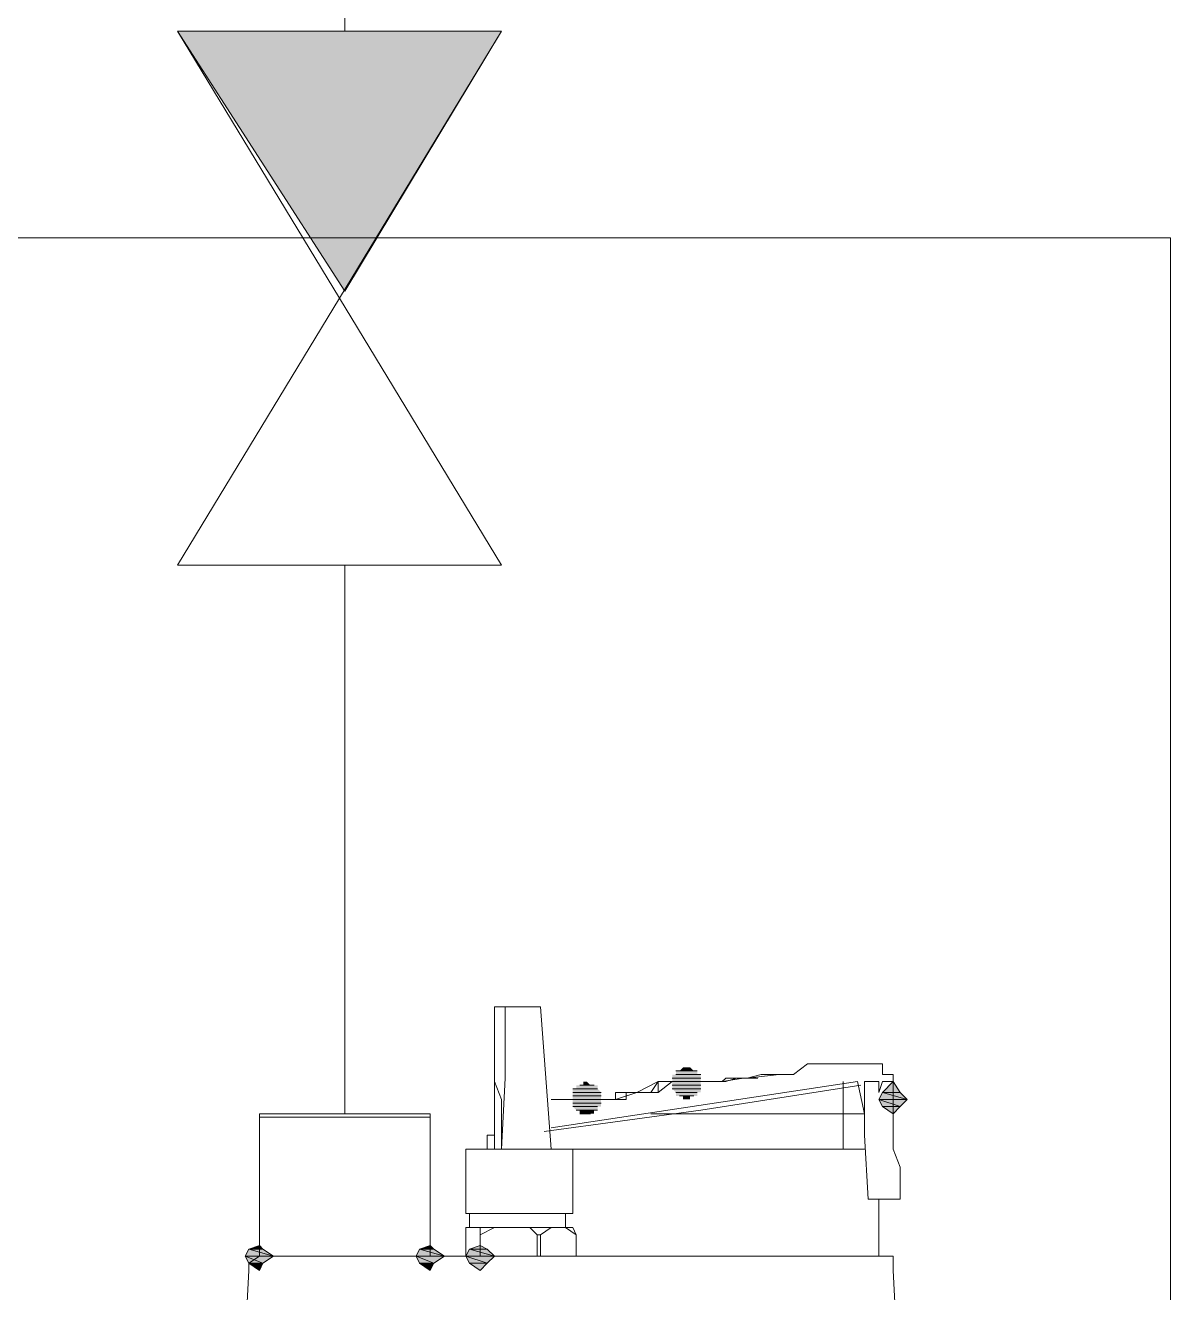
# Model space of a CAD drawing. Header units: millimetres. Extents: x -10178924 to 11692288, y -947381 to 58396.
# Drawn here: x -75453.2 to -75008.2, y -11933.5 to -11441.2 of the extents above; entities that cross this region are included whole.
import ezdxf

# ---------------------------------------------------------------- set-up
doc = ezdxf.new("R2010")
doc.units = ezdxf.units.MM
doc.layers.add('PDF _0', color=7, linetype='Continuous', lineweight=9)

msp = doc.modelspace()

# ---------------------------------------------------------------- linework, layer by layer
at = {"layer": 'PDF _0', "lineweight": 0}
for points in [[(-75329.08, -11443.5), (-75329.08, -11389.56)], [(-75329.08, -11863.95), (-75329.08, -11650.96)], [(-75270.99, -11877.78), (-75270.99, -11822.46), (-75270.99, -11830.75), (-75270.99, -11836.29), (-75270.99, -11841.82), (-75270.99, -11850.12), (-75270.99, -11851.5), (-75268.22, -11858.41), (-75268.22, -11863.95), (-75268.22, -11872.25), (-75268.22, -11877.78), (-75266.84, -11850.12), (-75266.84, -11822.46)], [(-75248.86, -11877.78), (-75253.01, -11822.46), (-75270.99, -11822.46)], [(-75192.16, -11847.35), (-75200.45, -11847.35), (-75192.16, -11847.35)], [(-75193.54, -11847.35), (-75199.07, -11847.35), (-75193.54, -11847.35)], [(-75192.16, -11847.35), (-75199.07, -11847.35), (-75192.16, -11847.35)], [(-75160.35, -11848.73), (-75154.81, -11848.73), (-75149.28, -11844.58), (-75143.75, -11844.58), (-75139.6, -11844.58), (-75135.45, -11844.58), (-75139.6, -11844.58)], [(-75129.92, -11844.58), (-75134.07, -11844.58), (-75135.45, -11844.58), (-75134.07, -11844.58), (-75129.92, -11844.58), (-75127.15, -11844.58)], [(-75125.77, -11844.58), (-75127.15, -11844.58), (-75125.77, -11844.58)], [(-75135.45, -11877.78), (-75135.45, -11875.01), (-75135.45, -11872.25), (-75135.45, -11869.48), (-75135.45, -11865.33), (-75135.45, -11863.95), (-75129.92, -11863.95), (-75127.15, -11863.95), (-75129.92, -11851.5), (-75248.86, -11869.48)], [(-75196.3, -11851.5), (-75200.45, -11851.5), (-75201.84, -11851.5), (-75207.37, -11855.65), (-75207.37, -11851.5), (-75200.45, -11851.5), (-75201.84, -11851.5), (-75207.37, -11851.5), (-75210.14, -11855.65), (-75207.37, -11855.65), (-75207.37, -11851.5), (-75215.67, -11855.65), (-75214.28, -11855.65), (-75210.14, -11855.65)], [(-75135.45, -11851.5), (-75135.45, -11863.95), (-75139.6, -11863.95), (-75140.98, -11863.95), (-75143.75, -11863.95), (-75149.28, -11863.95), (-75153.43, -11863.95), (-75154.81, -11863.95), (-75157.58, -11863.95), (-75163.11, -11863.95), (-75167.26, -11863.95), (-75168.64, -11863.95), (-75172.79, -11863.95), (-75176.94, -11863.95), (-75181.09, -11863.95), (-75182.47, -11863.95), (-75186.62, -11863.95), (-75190.77, -11863.95), (-75193.54, -11863.95), (-75196.3, -11863.95), (-75200.45, -11863.95), (-75201.84, -11863.95), (-75205.99, -11863.95), (-75207.37, -11863.95), (-75210.14, -11863.95)], [(-75190.77, -11850.12), (-75201.84, -11850.12), (-75190.77, -11850.12)], [(-75190.77, -11851.5), (-75201.84, -11851.5), (-75190.77, -11851.5)], [(-75190.77, -11851.5), (-75201.84, -11851.5), (-75190.77, -11851.5)], [(-75190.77, -11848.73), (-75200.45, -11848.73), (-75190.77, -11848.73)], [(-75196.3, -11851.5), (-75190.77, -11851.5), (-75196.3, -11851.5)], [(-75176.94, -11850.12), (-75181.09, -11850.12), (-75182.47, -11851.5), (-75181.09, -11851.5), (-75176.94, -11850.12), (-75174.18, -11850.12), (-75182.47, -11851.5), (-75186.62, -11851.5), (-75182.47, -11851.5), (-75190.77, -11851.5), (-75188.01, -11851.5), (-75186.62, -11851.5), (-75188.01, -11851.5), (-75190.77, -11851.5)], [(-75168.64, -11850.12), (-75172.79, -11850.12), (-75174.18, -11850.12)], [(-75174.18, -11850.12), (-75172.79, -11850.12), (-75174.18, -11850.12)], [(-75116.09, -11865.33), (-75116.09, -11863.95), (-75116.09, -11861.18), (-75116.09, -11858.41), (-75116.09, -11861.18), (-75116.09, -11851.5), (-75120.24, -11851.5), (-75121.62, -11855.65), (-75121.62, -11851.5), (-75125.77, -11851.5), (-75127.15, -11851.5), (-75127.15, -11872.25)], [(-75127.15, -11851.5), (-75127.15, -11872.25), (-75125.77, -11897.14), (-75116.09, -11897.14), (-75113.32, -11897.14), (-75113.32, -11891.61), (-75113.32, -11884.69), (-75116.09, -11877.78), (-75116.09, -11872.25), (-75116.09, -11869.48), (-75116.09, -11865.33), (-75116.09, -11872.25)], [(-75251.63, -11870.86), (-75190.77, -11862.56), (-75128.53, -11852.88)], [(-75214.28, -11855.65), (-75215.67, -11855.65), (-75223.97, -11858.41), (-75221.2, -11858.41), (-75219.82, -11858.41), (-75219.82, -11855.65), (-75215.67, -11855.65), (-75219.82, -11855.65), (-75221.2, -11855.65), (-75223.97, -11855.65), (-75223.97, -11858.41), (-75229.5, -11858.41), (-75223.97, -11858.41), (-75233.65, -11858.41), (-75229.5, -11858.41), (-75233.65, -11858.41), (-75235.03, -11858.41), (-75239.18, -11858.41), (-75240.56, -11858.41), (-75239.18, -11858.41), (-75235.03, -11858.41), (-75243.33, -11858.41)], [(-75229.5, -11855.65), (-75240.56, -11855.65), (-75229.5, -11855.65)], [(-75229.5, -11855.65), (-75240.56, -11855.65), (-75229.5, -11855.65)], [(-75229.5, -11857.03), (-75240.56, -11857.03), (-75229.5, -11857.03)], [(-75232.26, -11852.88), (-75237.8, -11852.88), (-75232.26, -11852.88)], [(-75190.77, -11852.88), (-75201.84, -11852.88), (-75190.77, -11852.88)], [(-75190.77, -11854.27), (-75201.84, -11854.27), (-75190.77, -11854.27)], [(-75190.77, -11854.27), (-75201.84, -11854.27), (-75190.77, -11854.27)], [(-75192.16, -11855.65), (-75200.45, -11855.65), (-75192.16, -11855.65)], [(-75193.54, -11857.03), (-75199.07, -11857.03), (-75193.54, -11857.03)], [(-75240.56, -11858.41), (-75243.33, -11858.41), (-75248.86, -11858.41)], [(-75229.5, -11858.41), (-75240.56, -11858.41), (-75229.5, -11858.41)], [(-75229.5, -11858.41), (-75240.56, -11858.41), (-75229.5, -11858.41)], [(-75229.5, -11859.8), (-75240.56, -11859.8), (-75229.5, -11859.8)], [(-75230.88, -11861.18), (-75240.56, -11861.18), (-75230.88, -11861.18)], [(-75230.88, -11862.56), (-75239.18, -11862.56), (-75230.88, -11862.56)], [(-75232.26, -11862.56), (-75239.18, -11862.56), (-75232.26, -11862.56)], [(-75127.15, -11865.33), (-75127.15, -11863.95), (-75127.15, -11861.18)], [(-75295.88, -11865.33), (-75295.88, -11919.27), (-75362.27, -11919.27), (-75362.27, -11865.33), (-75360.89, -11865.33), (-75356.74, -11865.33), (-75353.97, -11865.33), (-75352.59, -11865.33), (-75348.44, -11865.33), (-75347.06, -11865.33), (-75342.91, -11865.33), (-75341.53, -11865.33), (-75337.38, -11865.33), (-75334.61, -11865.33), (-75333.23, -11865.33), (-75329.08, -11865.33), (-75327.69, -11865.33), (-75323.55, -11865.33), (-75320.78, -11865.33), (-75319.4, -11865.33), (-75315.25, -11865.33), (-75313.86, -11865.33), (-75309.72, -11865.33), (-75308.33, -11865.33), (-75304.18, -11865.33), (-75301.42, -11865.33), (-75300.03, -11865.33), (-75295.88, -11865.33), (-75295.88, -11863.95), (-75362.27, -11863.95), (-75362.27, -11865.33)], [(-75233.65, -11863.95), (-75237.8, -11863.95), (-75233.65, -11863.95)], [(-75270.99, -11869.48), (-75270.99, -11872.25), (-75273.76, -11872.25), (-75273.76, -11877.78)], [(-75270.99, -11902.67), (-75240.56, -11902.67), (-75240.56, -11898.52), (-75240.56, -11877.78), (-75243.33, -11877.78), (-75280.67, -11877.78), (-75282.05, -11877.78), (-75282.05, -11898.52), (-75282.05, -11902.67), (-75268.22, -11902.67)], [(-75233.65, -11877.78), (-75229.5, -11877.78), (-75233.65, -11877.78), (-75235.03, -11877.78), (-75239.18, -11877.78), (-75240.56, -11877.78), (-75243.33, -11877.78)], [(-75127.15, -11877.78), (-75129.92, -11877.78), (-75135.45, -11877.78), (-75139.6, -11877.78), (-75140.98, -11877.78), (-75143.75, -11877.78), (-75149.28, -11877.78), (-75153.43, -11877.78), (-75154.81, -11877.78), (-75157.58, -11877.78), (-75163.11, -11877.78), (-75167.26, -11877.78), (-75168.64, -11877.78), (-75172.79, -11877.78), (-75176.94, -11877.78), (-75181.09, -11877.78), (-75182.47, -11877.78), (-75186.62, -11877.78), (-75190.77, -11877.78), (-75193.54, -11877.78), (-75196.3, -11877.78), (-75200.45, -11877.78), (-75201.84, -11877.78), (-75205.99, -11877.78), (-75207.37, -11877.78), (-75210.14, -11877.78), (-75214.28, -11877.78), (-75215.67, -11877.78), (-75219.82, -11877.78), (-75221.2, -11877.78), (-75223.97, -11877.78), (-75228.11, -11877.78), (-75229.5, -11877.78)], [(-75157.58, -11877.78), (-75160.35, -11877.78)], [(-75153.43, -11877.78), (-75154.81, -11877.78)], [(-75121.62, -11897.14), (-75121.62, -11915.12), (-75121.62, -11919.27), (-75127.15, -11919.27), (-75139.6, -11919.27)], [(-75127.15, -11919.27), (-75121.62, -11919.27), (-75121.62, -11915.12), (-75121.62, -11897.14), (-75121.62, -11910.97)], [(-75280.67, -11902.67), (-75280.67, -11908.2)], [(-75270.99, -11908.2), (-75240.56, -11908.2), (-75239.18, -11910.97), (-75239.18, -11919.27), (-75239.18, -11910.97), (-75243.33, -11908.2), (-75243.33, -11902.67)], [(-75253.01, -11919.27), (-75254.39, -11919.27), (-75257.16, -11919.27), (-75282.05, -11919.27), (-75282.05, -11910.97), (-75282.05, -11908.2), (-75270.99, -11908.2), (-75276.52, -11910.97), (-75276.52, -11919.27), (-75270.99, -11919.27)], [(-75276.52, -11908.2), (-75276.52, -11910.97), (-75276.52, -11919.27)], [(-75254.39, -11910.97), (-75257.16, -11908.2)], [(-75248.86, -11908.2), (-75253.01, -11910.97), (-75254.39, -11910.97), (-75254.39, -11919.27)], [(-75248.86, -11919.27), (-75253.01, -11919.27), (-75253.01, -11910.97)], [(-75360.89, -11916.5), (-75362.27, -11915.12), (-75360.89, -11916.5)], [(-75360.89, -11916.5), (-75362.27, -11915.12), (-75360.89, -11916.5)], [(-75100.87, -12216.63), (-75116.09, -11924.8), (-75116.09, -11922.04), (-75116.09, -11919.27), (-75120.24, -11919.27), (-75362.27, -11919.27), (-75366.42, -11922.04), (-75366.42, -11924.8), (-75381.63, -12216.63)], [(-75239.18, -11919.27), (-75240.56, -11919.27), (-75266.84, -11919.27)]]:
    msp.add_lwpolyline(points, dxfattribs=at)
for points in [[(-75394.08, -11443.5), (-75268.22, -11443.5), (-75329.08, -11544.46)], [(-75268.22, -11650.96), (-75394.08, -11443.5), (-75268.22, -11443.5), (-75394.08, -11650.96)], [(-75857.41, -11523.72), (-75008.21, -11523.72), (-75008.21, -12306.52), (-75857.41, -12306.52)], [(-75116.09, -11848.73), (-75116.09, -11850.12), (-75116.09, -11851.5), (-75116.09, -11850.12), (-75116.09, -11848.73), (-75120.24, -11848.73), (-75120.24, -11844.58), (-75121.62, -11844.58), (-75125.77, -11844.58), (-75121.62, -11844.58), (-75120.24, -11844.58), (-75120.24, -11848.73)], [(-75172.79, -11850.12), (-75160.35, -11848.73), (-75172.79, -11850.12), (-75167.26, -11848.73), (-75160.35, -11848.73)], [(-75116.09, -11851.5), (-75113.32, -11855.65), (-75120.24, -11855.65)], [(-75116.09, -11855.65), (-75116.09, -11851.5), (-75116.09, -11855.65), (-75116.09, -11858.41)], [(-75230.88, -11854.27), (-75240.56, -11854.27), (-75230.88, -11854.27)], [(-75120.24, -11855.65), (-75110.56, -11858.41), (-75121.62, -11858.41)], [(-75113.32, -11855.65), (-75120.24, -11855.65), (-75110.56, -11858.41)], [(-75121.62, -11858.41), (-75120.24, -11861.18), (-75113.32, -11861.18)], [(-75121.62, -11858.41), (-75110.56, -11858.41), (-75113.32, -11861.18)], [(-75120.24, -11861.18), (-75113.32, -11861.18), (-75116.09, -11863.95)], [(-75366.42, -11916.5), (-75356.74, -11919.27), (-75367.8, -11919.27)], [(-75366.42, -11916.5), (-75356.74, -11919.27), (-75367.8, -11919.27)], [(-75362.27, -11915.12), (-75360.89, -11916.5), (-75366.42, -11916.5)], [(-75362.27, -11915.12), (-75360.89, -11916.5), (-75366.42, -11916.5)], [(-75360.89, -11916.5), (-75366.42, -11916.5), (-75356.74, -11919.27)], [(-75360.89, -11916.5), (-75366.42, -11916.5), (-75356.74, -11919.27)], [(-75300.03, -11916.5), (-75290.35, -11919.27), (-75301.42, -11919.27)], [(-75295.88, -11915.12), (-75294.5, -11916.5), (-75300.03, -11916.5)], [(-75294.5, -11916.5), (-75300.03, -11916.5), (-75290.35, -11919.27)], [(-75280.67, -11916.5), (-75270.99, -11919.27), (-75282.05, -11919.27)], [(-75276.52, -11915.12), (-75273.76, -11916.5), (-75280.67, -11916.5)], [(-75273.76, -11916.5), (-75280.67, -11916.5), (-75270.99, -11919.27)], [(-75367.8, -11919.27), (-75366.42, -11922.04), (-75360.89, -11922.04)], [(-75367.8, -11919.27), (-75356.74, -11919.27), (-75360.89, -11922.04)], [(-75367.8, -11919.27), (-75366.42, -11922.04), (-75360.89, -11922.04)], [(-75367.8, -11919.27), (-75356.74, -11919.27), (-75360.89, -11922.04)], [(-75301.42, -11919.27), (-75300.03, -11922.04), (-75294.5, -11922.04)], [(-75301.42, -11919.27), (-75290.35, -11919.27), (-75294.5, -11922.04)], [(-75282.05, -11919.27), (-75280.67, -11922.04), (-75273.76, -11922.04)], [(-75282.05, -11919.27), (-75270.99, -11919.27), (-75273.76, -11922.04)], [(-75366.42, -11922.04), (-75360.89, -11922.04), (-75362.27, -11924.8)], [(-75366.42, -11922.04), (-75360.89, -11922.04), (-75362.27, -11924.8)], [(-75300.03, -11922.04), (-75294.5, -11922.04), (-75295.88, -11924.8)], [(-75280.67, -11922.04), (-75273.76, -11922.04), (-75276.52, -11924.8)]]:
    msp.add_lwpolyline(points, close=True, dxfattribs=at)
at = {"layer": 'PDF _0', "transparency": 33554559}
for points in [[(-75394.08, -11443.5), (-75268.22, -11443.5), (-75329.08, -11544.46)], [(-75199.07, -11847.35), (-75192.16, -11847.35), (-75200.45, -11847.35)], [(-75200.45, -11847.35), (-75192.16, -11847.35), (-75192.16, -11847.35)], [(-75192.16, -11847.35), (-75200.45, -11847.35), (-75192.16, -11848.73)], [(-75200.45, -11847.35), (-75192.16, -11848.73), (-75200.45, -11848.73)], [(-75197.69, -11845.97), (-75193.54, -11847.35), (-75199.07, -11847.35)], [(-75199.07, -11847.35), (-75193.54, -11847.35), (-75193.54, -11847.35)], [(-75192.16, -11847.35), (-75192.16, -11847.35), (-75199.07, -11847.35)], [(-75192.16, -11847.35), (-75199.07, -11847.35), (-75193.54, -11847.35)], [(-75194.92, -11845.97), (-75196.3, -11845.97), (-75197.69, -11845.97)], [(-75197.69, -11845.97), (-75194.92, -11845.97), (-75194.92, -11845.97)], [(-75194.92, -11845.97), (-75194.92, -11845.97), (-75197.69, -11845.97)], [(-75194.92, -11845.97), (-75197.69, -11845.97), (-75193.54, -11847.35)], [(-75196.3, -11845.97), (-75194.92, -11845.97), (-75194.92, -11845.97)], [(-75194.92, -11845.97), (-75194.92, -11845.97), (-75196.3, -11845.97)], [(-75235.03, -11851.5), (-75236.41, -11851.5), (-75236.41, -11851.5)], [(-75235.03, -11851.5), (-75236.41, -11851.5), (-75233.65, -11852.88)], [(-75236.41, -11851.5), (-75233.65, -11852.88), (-75236.41, -11852.88)], [(-75200.45, -11848.73), (-75190.77, -11848.73), (-75201.84, -11848.73)], [(-75190.77, -11848.73), (-75201.84, -11848.73), (-75190.77, -11850.12)], [(-75201.84, -11848.73), (-75190.77, -11850.12), (-75201.84, -11850.12)], [(-75201.84, -11850.12), (-75190.77, -11850.12), (-75190.77, -11850.12)], [(-75190.77, -11850.12), (-75201.84, -11850.12), (-75190.77, -11851.5)], [(-75201.84, -11850.12), (-75190.77, -11851.5), (-75201.84, -11851.5)], [(-75201.84, -11851.5), (-75190.77, -11851.5), (-75190.77, -11851.5)], [(-75190.77, -11851.5), (-75190.77, -11851.5), (-75201.84, -11851.5)], [(-75190.77, -11851.5), (-75201.84, -11851.5), (-75190.77, -11852.88)], [(-75201.84, -11851.5), (-75190.77, -11852.88), (-75201.84, -11852.88)], [(-75190.77, -11848.73), (-75190.77, -11848.73), (-75200.45, -11848.73)], [(-75190.77, -11848.73), (-75200.45, -11848.73), (-75192.16, -11848.73)], [(-75116.09, -11851.5), (-75113.32, -11855.65), (-75120.24, -11855.65)], [(-75230.88, -11854.27), (-75239.18, -11854.27), (-75240.56, -11854.27)], [(-75230.88, -11854.27), (-75230.88, -11854.27), (-75240.56, -11854.27)], [(-75230.88, -11854.27), (-75240.56, -11854.27), (-75229.5, -11855.65)], [(-75240.56, -11854.27), (-75229.5, -11855.65), (-75240.56, -11855.65)], [(-75240.56, -11855.65), (-75229.5, -11855.65), (-75229.5, -11855.65)], [(-75229.5, -11855.65), (-75229.5, -11855.65), (-75240.56, -11855.65)], [(-75229.5, -11855.65), (-75240.56, -11855.65), (-75229.5, -11857.03)], [(-75240.56, -11855.65), (-75229.5, -11857.03), (-75240.56, -11857.03)], [(-75240.56, -11857.03), (-75229.5, -11857.03), (-75229.5, -11857.03)], [(-75229.5, -11857.03), (-75240.56, -11857.03), (-75229.5, -11858.41)], [(-75240.56, -11857.03), (-75229.5, -11858.41), (-75240.56, -11858.41)], [(-75239.18, -11852.88), (-75232.26, -11852.88), (-75237.8, -11852.88)], [(-75230.88, -11852.88), (-75230.88, -11852.88), (-75239.18, -11852.88)], [(-75230.88, -11852.88), (-75239.18, -11852.88), (-75232.26, -11852.88)], [(-75230.88, -11852.88), (-75239.18, -11852.88), (-75230.88, -11854.27)], [(-75239.18, -11852.88), (-75230.88, -11854.27), (-75239.18, -11854.27)], [(-75239.18, -11854.27), (-75230.88, -11854.27), (-75230.88, -11854.27)], [(-75233.65, -11852.88), (-75236.41, -11852.88), (-75237.8, -11852.88)], [(-75237.8, -11852.88), (-75232.26, -11852.88), (-75232.26, -11852.88)], [(-75232.26, -11852.88), (-75232.26, -11852.88), (-75237.8, -11852.88)], [(-75232.26, -11852.88), (-75237.8, -11852.88), (-75233.65, -11852.88)], [(-75237.8, -11852.88), (-75232.26, -11852.88), (-75232.26, -11852.88)], [(-75236.41, -11852.88), (-75233.65, -11852.88), (-75233.65, -11852.88)], [(-75201.84, -11852.88), (-75190.77, -11852.88), (-75190.77, -11852.88)], [(-75190.77, -11852.88), (-75201.84, -11852.88), (-75190.77, -11854.27)], [(-75201.84, -11852.88), (-75190.77, -11854.27), (-75201.84, -11854.27)], [(-75201.84, -11854.27), (-75190.77, -11854.27), (-75190.77, -11854.27)], [(-75190.77, -11854.27), (-75190.77, -11854.27), (-75201.84, -11854.27)], [(-75190.77, -11854.27), (-75201.84, -11854.27), (-75190.77, -11855.65)], [(-75201.84, -11854.27), (-75190.77, -11855.65), (-75200.45, -11855.65)], [(-75200.45, -11855.65), (-75192.16, -11855.65), (-75192.16, -11855.65)], [(-75192.16, -11855.65), (-75192.16, -11855.65), (-75200.45, -11855.65)], [(-75192.16, -11855.65), (-75200.45, -11855.65), (-75190.77, -11855.65)], [(-75192.16, -11855.65), (-75200.45, -11855.65), (-75192.16, -11857.03)], [(-75200.45, -11855.65), (-75192.16, -11857.03), (-75200.45, -11857.03)], [(-75192.16, -11857.03), (-75200.45, -11857.03), (-75199.07, -11857.03)], [(-75200.45, -11857.03), (-75192.16, -11857.03), (-75192.16, -11857.03)], [(-75199.07, -11857.03), (-75193.54, -11857.03), (-75193.54, -11857.03)], [(-75193.54, -11857.03), (-75193.54, -11857.03), (-75199.07, -11857.03)], [(-75193.54, -11857.03), (-75199.07, -11857.03), (-75192.16, -11857.03)], [(-75193.54, -11857.03), (-75199.07, -11857.03), (-75194.92, -11857.03)], [(-75199.07, -11857.03), (-75194.92, -11857.03), (-75197.69, -11857.03)], [(-75194.92, -11857.03), (-75197.69, -11857.03), (-75194.92, -11858.41)], [(-75197.69, -11857.03), (-75194.92, -11858.41), (-75197.69, -11858.41)], [(-75120.24, -11855.65), (-75110.56, -11858.41), (-75121.62, -11858.41)], [(-75113.32, -11855.65), (-75120.24, -11855.65), (-75110.56, -11858.41)], [(-75240.56, -11858.41), (-75229.5, -11858.41), (-75229.5, -11858.41)], [(-75229.5, -11858.41), (-75229.5, -11858.41), (-75240.56, -11858.41)], [(-75229.5, -11858.41), (-75240.56, -11858.41), (-75229.5, -11859.8)], [(-75240.56, -11858.41), (-75229.5, -11859.8), (-75240.56, -11859.8)], [(-75240.56, -11859.8), (-75229.5, -11859.8), (-75229.5, -11859.8)], [(-75229.5, -11859.8), (-75240.56, -11859.8), (-75229.5, -11861.18)], [(-75240.56, -11859.8), (-75229.5, -11861.18), (-75240.56, -11861.18)], [(-75240.56, -11861.18), (-75230.88, -11861.18), (-75230.88, -11861.18)], [(-75230.88, -11861.18), (-75230.88, -11861.18), (-75240.56, -11861.18)], [(-75230.88, -11861.18), (-75240.56, -11861.18), (-75229.5, -11861.18)], [(-75230.88, -11861.18), (-75240.56, -11861.18), (-75230.88, -11862.56)], [(-75240.56, -11861.18), (-75230.88, -11862.56), (-75239.18, -11862.56)], [(-75239.18, -11862.56), (-75230.88, -11862.56), (-75230.88, -11862.56)], [(-75232.26, -11862.56), (-75232.26, -11862.56), (-75239.18, -11862.56)], [(-75232.26, -11862.56), (-75239.18, -11862.56), (-75230.88, -11862.56)], [(-75239.18, -11862.56), (-75232.26, -11862.56), (-75237.8, -11862.56)], [(-75232.26, -11862.56), (-75237.8, -11862.56), (-75232.26, -11863.95)], [(-75237.8, -11862.56), (-75232.26, -11863.95), (-75237.8, -11863.95)], [(-75197.69, -11858.41), (-75194.92, -11858.41), (-75194.92, -11858.41)], [(-75194.92, -11858.41), (-75196.3, -11858.41), (-75197.69, -11858.41)], [(-75194.92, -11858.41), (-75194.92, -11858.41), (-75196.3, -11858.41)], [(-75121.62, -11858.41), (-75113.32, -11861.18), (-75120.24, -11861.18)], [(-75121.62, -11858.41), (-75110.56, -11858.41), (-75113.32, -11861.18)], [(-75113.32, -11861.18), (-75120.24, -11861.18), (-75116.09, -11863.95)], [(-75233.65, -11863.95), (-75233.65, -11863.95), (-75237.8, -11863.95)], [(-75233.65, -11863.95), (-75237.8, -11863.95), (-75232.26, -11863.95)], [(-75237.8, -11863.95), (-75233.65, -11863.95), (-75236.41, -11863.95)], [(-75236.41, -11863.95), (-75235.03, -11863.95), (-75235.03, -11863.95)], [(-75235.03, -11863.95), (-75235.03, -11863.95), (-75236.41, -11863.95)], [(-75235.03, -11863.95), (-75236.41, -11863.95), (-75233.65, -11863.95)], [(-75366.42, -11916.5), (-75356.74, -11919.27), (-75367.8, -11919.27)], [(-75366.42, -11916.5), (-75356.74, -11919.27), (-75367.8, -11919.27)], [(-75362.27, -11915.12), (-75360.89, -11916.5), (-75366.42, -11916.5)], [(-75362.27, -11915.12), (-75360.89, -11916.5), (-75366.42, -11916.5)], [(-75360.89, -11916.5), (-75366.42, -11916.5), (-75356.74, -11919.27)], [(-75360.89, -11916.5), (-75366.42, -11916.5), (-75356.74, -11919.27)], [(-75300.03, -11916.5), (-75290.35, -11919.27), (-75301.42, -11919.27)], [(-75295.88, -11915.12), (-75294.5, -11916.5), (-75300.03, -11916.5)], [(-75294.5, -11916.5), (-75300.03, -11916.5), (-75290.35, -11919.27)], [(-75280.67, -11916.5), (-75270.99, -11919.27), (-75282.05, -11919.27)], [(-75276.52, -11915.12), (-75273.76, -11916.5), (-75280.67, -11916.5)], [(-75273.76, -11916.5), (-75280.67, -11916.5), (-75270.99, -11919.27)], [(-75367.8, -11919.27), (-75360.89, -11922.04), (-75366.42, -11922.04)], [(-75367.8, -11919.27), (-75356.74, -11919.27), (-75360.89, -11922.04)], [(-75367.8, -11919.27), (-75360.89, -11922.04), (-75366.42, -11922.04)], [(-75367.8, -11919.27), (-75356.74, -11919.27), (-75360.89, -11922.04)], [(-75301.42, -11919.27), (-75294.5, -11922.04), (-75300.03, -11922.04)], [(-75301.42, -11919.27), (-75290.35, -11919.27), (-75294.5, -11922.04)], [(-75282.05, -11919.27), (-75273.76, -11922.04), (-75280.67, -11922.04)], [(-75282.05, -11919.27), (-75270.99, -11919.27), (-75273.76, -11922.04)], [(-75360.89, -11922.04), (-75366.42, -11922.04), (-75362.27, -11924.8)], [(-75360.89, -11922.04), (-75366.42, -11922.04), (-75362.27, -11924.8)], [(-75294.5, -11922.04), (-75300.03, -11922.04), (-75295.88, -11924.8)], [(-75273.76, -11922.04), (-75280.67, -11922.04), (-75276.52, -11924.8)]]:
    msp.add_solid(points, dxfattribs=at)

doc.saveas('drawing.dxf')
